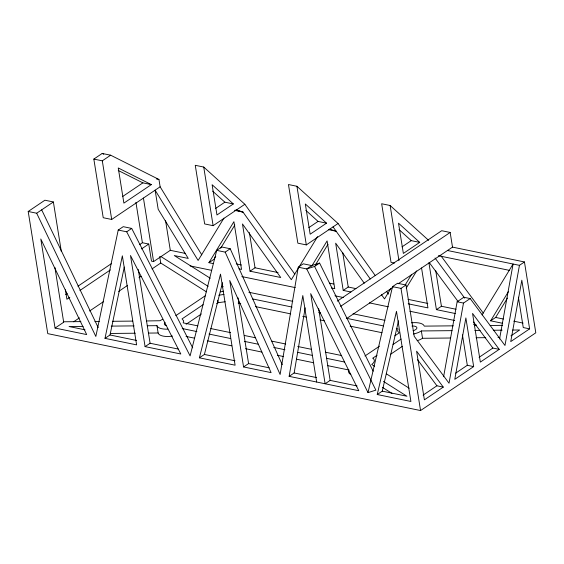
<?xml version="1.0" encoding="UTF-8"?>
<svg xmlns="http://www.w3.org/2000/svg" width="564" height="564" viewBox="0 0 564 564"><rect width="100%" height="100%" fill="white"/><g stroke="black" fill="none" stroke-linecap="round" stroke-linejoin="round"><path stroke-width="0.85" d="M373.185 371.218L319.598 263.085L311.744 265.566L303.27 263.818L298.264 267.195L280.118 374.482L225.184 252.122L216.717 250.374L190.096 355.912L126.696 231.797L118.221 230.056L95.838 336.468L36.674 213.227L28.2 211.479L47.764 333.634L420.561 410.55L535.8 332.809L524.449 261.957L452.511 247.117L398.156 283.784M357.068 385.945L330.137 380.39L325.125 383.774L310.693 293.64L358.796 390.718L289.142 376.35L302.805 295.557L316.651 382.025M289.142 376.35L294.154 372.966L305.173 307.817M443.607 376.738L457.136 301.768L463.819 297.263L470.172 298.575L504.977 345.478L519.444 265.341L524.449 261.957M470.172 298.575L463.488 303.079L449.029 383.217L414.223 336.313L406.002 285.01L397.528 283.262L392.516 286.639L368.017 392.622L375.871 390.14L314.592 266.462L306.731 268.943L298.264 267.195M499.556 338.999L513.085 264.03L482.1 314.881M104.996 338.358L122.353 255.837L136.615 344.879L104.996 338.358L110.008 334.974L124.284 267.068M377.245 394.525L396.478 311.342L410.909 401.469L377.245 394.525L382.258 391.141L398.508 320.824M199.395 357.83L220.51 274.09L235.103 365.197L199.395 357.83L204.408 354.453L222.505 282.677M223.936 218.12L198.126 260.469L155.121 190.181L158.181 209.265L188.263 258.439L174.29 255.555L210.245 278.242M213.213 263.585L208.92 262.697L233.905 221.694L241.547 269.43L238.974 268.901M215.744 256.338L213.925 259.32L208.92 262.697M220.743 248.132L234.828 225.022M317.581 236.605L291.327 279.702L243.013 212.092L236.506 209.914M311.652 266.271L327.099 240.92L334.748 288.655L331.315 287.95M315.304 265.129L328.022 244.247M390.859 288.528L384.521 298.927L381.468 294.655M405.304 284.749L411.671 274.315M406.228 288.084L416.676 270.931M502.679 323.306L490.631 320.817L508.347 291.743M490.631 320.817L495.636 317.44L507.452 298.053M160.134 186.797L111.7 219.466L103.226 217.725L93.835 159.083L102.183 153.45L110.657 155.199L158.956 179.472L160.134 186.797L201.764 254.85M93.835 159.083L102.303 160.832L110.657 155.199M28.2 211.479L44.901 200.213L53.376 201.961L61.314 251.53M36.674 213.227L53.376 201.961M122.642 196.505L142.875 182.856L151.349 184.604L123.883 203.125L118.257 167.973L151.349 184.604M118.221 230.056L123.234 226.672L131.701 228.42L192.712 347.847M126.696 231.797L131.701 228.42M65.621 294.521L67.074 293.541M77.938 286.216L111.249 263.74M139.498 244.691L142.396 242.739L148.748 244.05L151.49 261.146L153.605 261.583L170.307 250.317L185.619 253.476M69.809 297.298L66.912 299.251L65.396 289.797M79.947 290.46L110.361 269.937M141.508 248.935L148.748 244.05M215.603 208.426L224.853 202.187L233.327 203.935L216.964 214.976L212.12 184.731L233.327 203.935M55.068 328.058L86.687 334.579L40.805 239.009L55.068 328.058L63.69 322.241L54.905 267.421M244.861 204.281L203.731 167.05L195.257 165.301L204.654 223.936L213.121 225.685L244.861 204.281L294.81 274.182M73.63 321.783L79.439 317.87M89.605 311.011L103.395 301.712M118.637 291.426L127.351 285.553M138.963 277.721L141.141 276.247M152.026 268.908L160.74 263.028L159.697 256.514M216.717 250.374L221.722 246.99L230.197 248.738L282.254 364.711M225.184 252.122L230.197 248.738M175.778 315.664L205.592 295.55M308.804 227.652L318.054 221.412L326.528 223.161L310.158 234.201L305.314 203.964L326.528 223.161M250.021 271.178L280.738 277.516L242.457 223.943L250.021 271.178L255.034 267.801L278.066 272.553M203.132 304.673L182.052 318.893L183.681 320.902L183.208 322.862L197.851 325.879M145.089 346.627L180.797 353.995L130.495 255.52L145.089 346.627L150.094 343.25L178.153 349.038M186.134 324.258L201.397 313.965M216.661 303.672L218.113 302.692L225.184 301.74M338.055 223.506L296.932 186.275L288.458 184.527L297.848 243.162L306.322 244.91L338.055 223.506L375.264 275.577M311.744 265.566L306.731 268.943L368.017 392.622M314.592 266.462L319.598 263.085M401.998 246.884L411.248 240.638L419.722 242.386L403.359 253.426L398.515 223.189L419.722 242.386M364.238 283.17L335.658 243.169L343.222 290.404L348.228 287.027L355.905 288.613M337.3 301.127L441.69 230.711L450.164 232.46L452.511 247.117M243.577 366.945L271.094 372.621L229.731 280.484L243.577 366.945L248.59 363.569L269.225 367.827M340.663 306.322L450.164 232.46M346.627 318.54L393.073 287.21M392.516 286.639L400.99 288.387L406.002 285.01M364.943 355.983L379.501 346.162M394.793 335.841L399.164 332.894L397.585 331.096L398.029 328.932L396.302 328.572M428.908 262.761L436.416 309.636L441.429 306.252L456.029 309.262M377.069 355.264L372.698 358.21L373.22 358.514A13.628 5.718 -9.1 0 1 371.746 364.443L374.559 366.374M393.08 344.463L401.089 339.063M390.612 354.248L402.259 346.395M423.106 395.11L436.917 385.797L443.269 387.108L424.396 399.834L416.599 351.168L443.269 387.108M455.698 373.128L467.309 365.289L473.661 366.6L465.871 317.934L454.788 379.332L473.661 366.6M479.076 357.357L492.865 348.051L499.218 349.363L480.345 362.095L472.547 313.429L499.218 349.363M510.928 335.869L519.648 329.989L512.627 330.053M529.617 328.861L510.744 341.594L521.82 280.195L529.617 328.861L523.258 327.55L518.394 297.172M452.074 330.652L421.357 330.955L419.045 332.224A13.628 5.718 -9.1 0 1 413.433 334.015M450.615 338.012L422.535 338.287L420.222 339.556A13.628 5.718 -9.1 0 1 417.149 340.698M224.007 294.408L218.776 295.226M63.323 321.783L80.878 321.614M94.914 321.473L99.306 321.431M112.469 321.297L132.646 321.099M146.689 320.958L159.972 320.733A13.628 5.718 -9.1 0 1 162.58 319.379M83.127 326.394L69.069 326.528L84.988 329.813M111.256 326.112L134.105 325.886M147.289 325.759L156.961 325.661L157.532 326.739A13.628 5.718 -9.1 0 0 167.804 329.129M453.301 325.837L424.311 326.126L423.508 324.871A13.628 5.718 -9.1 0 0 411.509 322.819M474.38 325.632L476.136 325.611M490.194 325.477L502.489 325.35M110.671 333.458L135.282 333.218M148.466 333.084L158.131 332.993L158.71 334.064A13.628 5.718 -9.1 0 0 172.499 336.073M474.895 330.426L480.154 330.377M493.324 330.25L502.094 330.159M476.065 337.758L485.717 337.66M498.005 337.54L499.76 337.526M428.64 240.37L390.126 205.5L381.659 203.752L391.049 262.387L394.433 263.092M156.418 178.943L158.956 179.472M447.499 250.501L519.444 265.341M328.509 229.661L336.158 231.233L329.707 229.139M438.404 255.711L509.25 270.325M457.136 301.768L463.488 303.079M236.253 263.924L241.406 264.988M329.454 283.149L333.747 284.037M408.054 299.364L427.801 303.439M495.636 317.44L503.37 319.034M513.67 321.156L523.117 323.109M343.222 290.404L350.9 291.99M408.195 303.813L427.942 307.888L421.548 267.956M436.416 309.636L455.31 313.528M190.117 265.905L211.662 270.353M241.829 276.579L295.268 287.598M334.91 295.783L343.532 297.559M369.392 302.889L388.349 306.802M409.901 311.25L454.718 320.493M473.675 324.406L476.263 324.942M248.879 292.272L292.786 301.331M353.05 313.767L384.909 320.338M252.489 298.906L292.103 307.077M318.801 312.583L320.521 312.942M346.359 318.272L383.386 325.907M238.163 303.037L240.743 303.566M255.386 306.59L290.693 313.873M302.748 316.362L306.196 317.074M319.971 319.915L324.279 320.803M350.117 326.133L381.976 332.704M210.767 328.551L230.577 332.633M244.353 335.474L255.548 337.787M271.911 341.164L285.694 344.005M297.75 346.493L311.525 349.335M325.308 352.176L341.671 355.553M182.25 328.551L196.914 331.576M208.997 334.064L230.57 338.52M244.374 341.368L258.185 344.216M273.716 347.417L284.933 349.736M297.877 352.401L312.548 355.433M326.352 358.281L344.47 362.017M186.007 336.412L194.636 338.196M207.58 340.86L231.741 345.845M245.552 348.693L261.943 352.077M277.474 355.285L283.516 356.526M296.46 359.197L313.718 362.758M327.522 365.606L349.095 370.062M110.008 334.974L136.495 340.444M204.408 354.453L235.012 360.77M294.154 372.966L316.503 377.577M382.258 391.141L406.933 396.231L383.457 381.426M234.483 210.287L243.013 212.092L235.442 210.097M102.183 153.45L103.741 154.24M118.25 170.476L142.875 182.856M386.333 373.805L409.147 388.194M382.427 387.362L391.966 393.383M160.994 256.599L208.172 286.371M160.74 263.028L206.403 291.842M399.037 229.583L411.248 240.638M305.843 210.358L318.054 221.412M212.642 191.133L224.853 202.187M473.513 321.981L492.865 348.051M417.564 359.726L436.917 385.797M441.083 256.028L483.285 313.098M435.034 257.995L464.729 298.159M429.296 262.605L458.067 301.507M386.474 291.271L388.511 294.119M333.042 226.883L370.266 278.976M41.68 209.85L98.192 327.557M462.438 334.875L467.309 365.289M435.725 270.664L441.429 306.252M421.357 330.955L422.535 338.287M390.126 205.5L398.967 260.688M400.99 288.387L420.561 410.55M342.729 252.672L348.228 287.027M318.618 308.459L330.137 380.39M296.932 186.275L306.322 244.91M249.394 232.587L255.034 267.801M238.064 297.855L248.59 363.569M203.731 167.05L213.121 225.685M217.718 300.245L218.113 302.692M165.52 220.411L170.307 250.317M143.432 198.063L153.605 261.583M156.961 325.661L158.131 332.993M135.924 202.335L142.396 242.739M138.286 269.493L150.094 343.25M102.303 160.832L111.7 219.466M350.829 374.468A13.628 5.718 -9.1 0 1 348.637 370.915M166.091 325.491A6 2.517 -9.1 0 1 165.069 322.559M223.33 291.137A6 2.517 -9.1 0 1 220.362 291.87M221.863 286.674A6 2.517 -9.1 0 1 223.302 286.738M411.939 326.027A6 2.517 -9.1 0 1 416.881 327.635A6 2.517 -9.1 0 1 413.074 330.765"/></g></svg>
